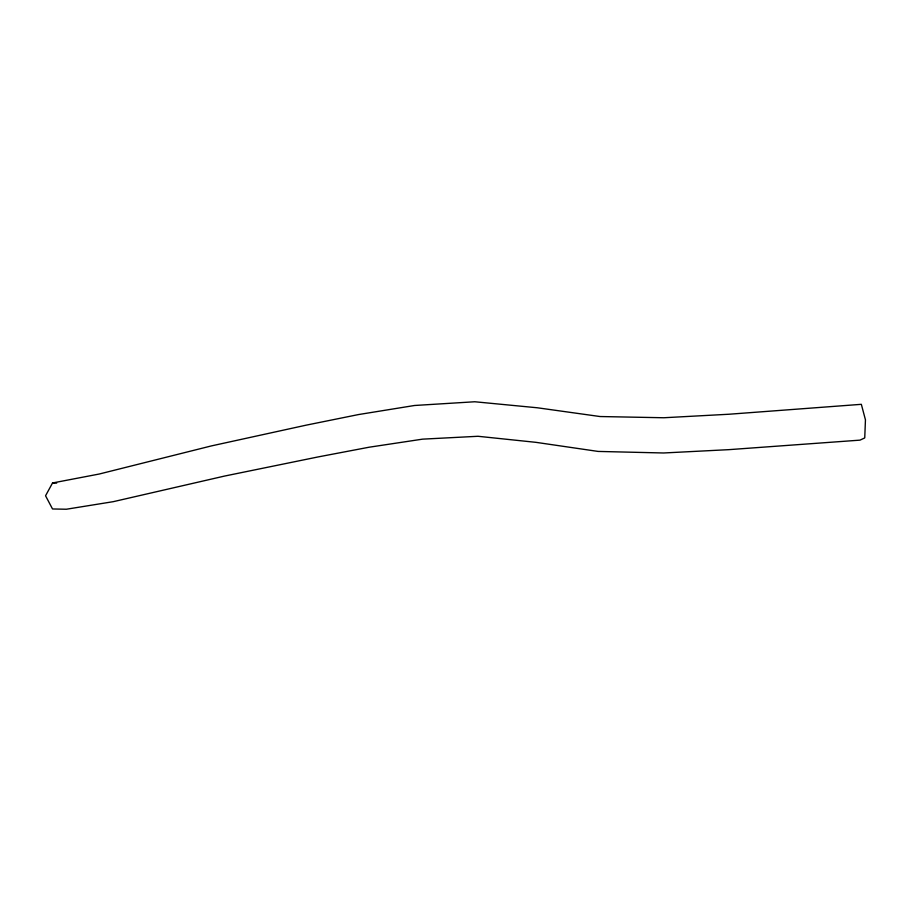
<?xml version="1.0" encoding="UTF-8"?>
<svg xmlns="http://www.w3.org/2000/svg" width="911" height="911" viewBox="0 0 911 911"><rect width="100%" height="100%" fill="white"/><g stroke="black" fill="none" stroke-linecap="round" stroke-linejoin="round"><path stroke-width="1.37" d="M52.542 482.967L45.55 495.766L52.519 508.964L66.344 509.238L113.249 501.676L224.618 476.054L317.905 456.969L369.149 447.21L422.59 439.148L477.99 436.278L535.919 442.336L598.094 451.423L663.561 452.983L728.971 449.647L860.007 440.138L864.744 437.918L865.45 419.846L861.339 404.325L728.925 414.243L663.812 417.75L600.03 416.532L537.41 407.786L474.79 401.762L414.551 405.486L358.558 414.551L306.107 425.175L211.398 445.912L99.219 474.027L52.542 482.967L56.687 483.103"/></g></svg>
